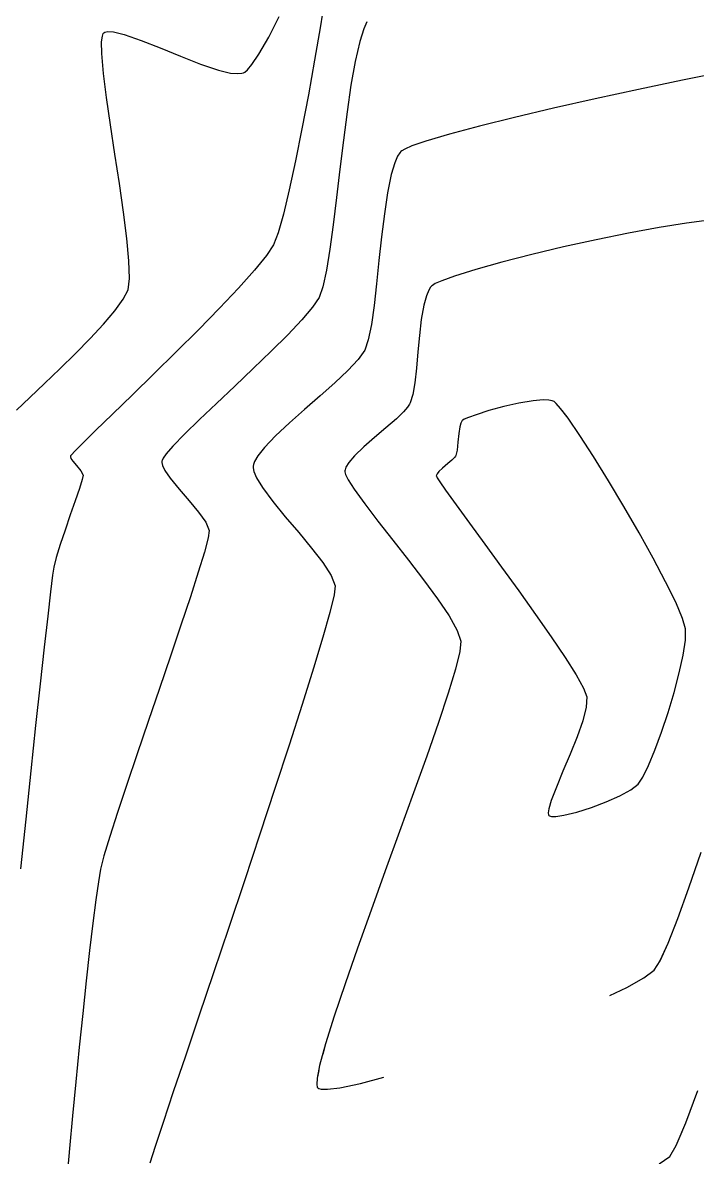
# Model space of a CAD drawing. Header units: metres. Extents: x 708868 to 711043, y 5411316 to 5413138.
# Drawn here: x 710386.3 to 710432.7, y 5412452.7 to 5412530.9 of the extents above; entities that cross this region are included whole.
import ezdxf

# ---------------------------------------------------------------- set-up
doc = ezdxf.new("R2010")
doc.units = ezdxf.units.M
for name, color, linetype in [('Rionegro 2010_Contours', 7, 'Continuous'), ('Rionegro 2014_Contours', 7, 'Continuous'), ('Rionegro 2018_Contours', 7, 'Continuous')]:
    doc.layers.add(name, color=color, linetype=linetype)

msp = doc.modelspace()

# ---------------------------------------------------------------- linework, layer by layer
at = {"layer": 'Rionegro 2010_Contours'}
for points in [[(710407.134, 5412532.882, 244), (710406.774, 5412530.648, 244), (710406.373, 5412528.293, 244), (710405.945, 5412525.901, 244), (710405.503, 5412523.558, 244), (710405.06, 5412521.349, 244), (710404.63, 5412519.361, 244), (710404.226, 5412517.679, 244), (710403.862, 5412516.387, 244), (710403.551, 5412515.573, 244), (710403.058, 5412514.83, 244), (710402.228, 5412513.816, 244), (710401.125, 5412512.59, 244), (710399.815, 5412511.206, 244), (710398.364, 5412509.721, 244), (710396.837, 5412508.193, 244), (710395.3, 5412506.677, 244), (710393.819, 5412505.229, 244), (710392.459, 5412503.907, 244), (710391.286, 5412502.767, 244), (710390.365, 5412501.865, 244), (710389.855, 5412501.352, 244), (710389.626, 5412501.109, 244), (710389.554, 5412501.021, 244), (710389.544, 5412501, 244), (710389.547, 5412500.957, 244), (710389.588, 5412500.852, 244), (710389.717, 5412500.66, 244), (710389.961, 5412500.367, 244), (710390.269, 5412499.998, 244), (710390.429, 5412499.703, 244), (710390.367, 5412499.4, 244), (710390.173, 5412498.784, 244), (710389.885, 5412497.94, 244), (710389.542, 5412496.957, 244), (710389.184, 5412495.921, 244), (710388.847, 5412494.919, 244), (710388.572, 5412494.038, 244), (710388.397, 5412493.365, 244), (710388.317, 5412492.816, 244), (710388.176, 5412491.67, 244), (710387.982, 5412489.993, 244), (710387.742, 5412487.852, 244), (710387.464, 5412485.317, 244), (710387.154, 5412482.453, 244), (710386.82, 5412479.329, 244), (710386.469, 5412476.011, 244), (710386.109, 5412472.569, 244)], [(710385.844, 5412504.169, 244), (710386.752, 5412505.042, 244), (710387.763, 5412506.007, 244), (710388.826, 5412507.029, 244), (710389.892, 5412508.075, 244), (710390.911, 5412509.111, 244), (710391.834, 5412510.103, 244), (710392.61, 5412511.016, 244), (710393.19, 5412511.817, 244), (710393.523, 5412512.472, 244), (710393.623, 5412513.244, 244), (710393.584, 5412514.455, 244), (710393.435, 5412516.011, 244), (710393.204, 5412517.82, 244), (710392.921, 5412519.786, 244), (710392.613, 5412521.819, 244), (710392.31, 5412523.823, 244), (710392.039, 5412525.707, 244), (710391.83, 5412527.376, 244), (710391.711, 5412528.739, 244), (710391.699, 5412529.545, 244), (710391.749, 5412529.952, 244), (710391.813, 5412530.119, 244), (710391.855, 5412530.168, 244), (710391.925, 5412530.212, 244), (710392.118, 5412530.258, 244), (710392.527, 5412530.234, 244), (710393.263, 5412530.055, 244), (710394.417, 5412529.653, 244), (710395.742, 5412529.127, 244), (710397.137, 5412528.556, 244), (710398.506, 5412528.021, 244), (710399.749, 5412527.601, 244), (710400.588, 5412527.401, 244), (710401.093, 5412527.358, 244), (710401.359, 5412527.389, 244), (710401.468, 5412527.424, 244), (710401.554, 5412527.469, 244), (710401.741, 5412527.62, 244), (710402.058, 5412527.986, 244), (710402.539, 5412528.699, 244), (710403.211, 5412529.882, 244), (710403.934, 5412531.295, 244)], [(710423.857, 5412525.208, 246), (710422.837, 5412524.978, 246), (710420.155, 5412524.347, 246), (710417.741, 5412523.749, 246), (710415.674, 5412523.199, 246), (710414.029, 5412522.712, 246), (710413.069, 5412522.378, 246), (710412.583, 5412522.166, 246), (710412.38, 5412522.044, 246), (710412.316, 5412521.99, 246), (710412.239, 5412521.9, 246), (710412.093, 5412521.671, 246), (710411.891, 5412521.212, 246), (710411.653, 5412520.41, 246), (710411.397, 5412519.158, 246), (710411.178, 5412517.702, 246), (710410.985, 5412516.119, 246), (710410.809, 5412514.487, 246), (710410.64, 5412512.884, 246), (710410.468, 5412511.388, 246), (710410.282, 5412510.075, 246), (710410.072, 5412509.024, 246), (710409.828, 5412508.313, 246), (710409.382, 5412507.674, 246), (710408.671, 5412506.912, 246), (710407.769, 5412506.061, 246), (710406.747, 5412505.154, 246), (710405.678, 5412504.221, 246), (710404.634, 5412503.296, 246), (710403.686, 5412502.412, 246), (710402.909, 5412501.6, 246), (710402.457, 5412501.025, 246), (710402.242, 5412500.648, 246), (710402.167, 5412500.426, 246), (710402.151, 5412500.325, 246), (710402.15, 5412500.212, 246), (710402.195, 5412499.959, 246), (710402.371, 5412499.521, 246), (710402.775, 5412498.842, 246), (710403.49, 5412497.877, 246), (710404.353, 5412496.828, 246), (710405.277, 5412495.747, 246), (710406.17, 5412494.68, 246), (710406.945, 5412493.679, 246), (710407.512, 5412492.792, 246), (710407.781, 5412492.069, 246), (710407.709, 5412491.444, 246), (710407.42, 5412490.241, 246), (710406.939, 5412488.533, 246), (710406.294, 5412486.392, 246), (710405.512, 5412483.892, 246), (710404.618, 5412481.106, 246), (710403.639, 5412478.105, 246), (710402.602, 5412474.962, 246), (710401.533, 5412471.751, 246), (710400.458, 5412468.544, 246), (710399.405, 5412465.413, 246), (710398.4, 5412462.431, 246), (710397.468, 5412459.672, 246), (710396.638, 5412457.207, 246), (710395.935, 5412455.11, 246), (710395.385, 5412453.453, 246), (710395.016, 5412452.309, 246)], [(710433.56, 5412517.261, 247), (710431.984, 5412517.07, 247), (710430.101, 5412516.768, 247), (710428.002, 5412516.378, 247), (710425.779, 5412515.921, 247), (710423.524, 5412515.419, 247), (710421.328, 5412514.896, 247), (710419.282, 5412514.372, 247), (710417.478, 5412513.871, 247), (710416.007, 5412513.414, 247), (710415.131, 5412513.095, 247), (710414.681, 5412512.891, 247), (710414.49, 5412512.774, 247), (710414.429, 5412512.722, 247), (710414.361, 5412512.643, 247), (710414.236, 5412512.446, 247), (710414.072, 5412512.063, 247), (710413.894, 5412511.413, 247), (710413.724, 5412510.431, 247), (710413.595, 5412509.33, 247), (710413.491, 5412508.186, 247), (710413.393, 5412507.074, 247), (710413.285, 5412506.07, 247), (710413.149, 5412505.247, 247), (710412.967, 5412504.683, 247), (710412.914, 5412504.588, 247), (710412.775, 5412504.388, 247), (710412.493, 5412504.061, 247), (710412.009, 5412503.587, 247), (710411.287, 5412502.951, 247), (710410.509, 5412502.292, 247), (710409.757, 5412501.64, 247), (710409.11, 5412501.02, 247), (710408.723, 5412500.566, 247), (710408.535, 5412500.259, 247), (710408.468, 5412500.074, 247), (710408.454, 5412499.988, 247), (710408.457, 5412499.92, 247), (710408.507, 5412499.742, 247), (710408.685, 5412499.38, 247), (710409.091, 5412498.738, 247), (710409.822, 5412497.724, 247), (710410.736, 5412496.531, 247), (710411.764, 5412495.22, 247), (710412.837, 5412493.85, 247), (710413.886, 5412492.484, 247), (710414.841, 5412491.18, 247), (710415.634, 5412490, 247), (710416.196, 5412489.004, 247), (710416.458, 5412488.252, 247), (710416.388, 5412487.551, 247), (710416.082, 5412486.333, 247), (710415.575, 5412484.675, 247), (710414.901, 5412482.653, 247), (710414.095, 5412480.342, 247), (710413.194, 5412477.818, 247), (710412.23, 5412475.156, 247), (710411.241, 5412472.433, 247), (710410.261, 5412469.723, 247), (710409.324, 5412467.103, 247), (710408.467, 5412464.648, 247), (710407.724, 5412462.433, 247), (710407.13, 5412460.535, 247), (710406.934, 5412459.812, 247)], [(710416.498, 5412497.144, 248), (710417.039, 5412496.401, 248), (710418.102, 5412494.946, 248), (710419.252, 5412493.368, 248), (710420.435, 5412491.732, 248), (710421.595, 5412490.106, 248), (710422.677, 5412488.555, 248), (710423.627, 5412487.146, 248), (710424.39, 5412485.945, 248), (710424.91, 5412485.02, 248), (710425.134, 5412484.436, 248), (710425.093, 5412483.725, 248), (710424.846, 5412482.776, 248), (710424.455, 5412481.669, 248), (710423.981, 5412480.487, 248), (710423.485, 5412479.308, 248), (710423.029, 5412478.216, 248), (710422.674, 5412477.29, 248), (710422.504, 5412476.723, 248), (710422.464, 5412476.427, 248), (710422.486, 5412476.301, 248), (710422.513, 5412476.261, 248), (710422.557, 5412476.229, 248), (710422.692, 5412476.189, 248), (710422.994, 5412476.183, 248), (710423.555, 5412476.265, 248), (710424.44, 5412476.486, 248), (710425.439, 5412476.808, 248), (710426.457, 5412477.196, 248), (710427.398, 5412477.616, 248), (710428.167, 5412478.033, 248), (710428.669, 5412478.412, 248), (710428.984, 5412478.883, 248), (710429.374, 5412479.687, 248), (710429.813, 5412480.749, 248), (710430.272, 5412481.995, 248), (710430.725, 5412483.349, 248), (710431.144, 5412484.735, 248), (710431.501, 5412486.08, 248), (710431.771, 5412487.307, 248), (710431.924, 5412488.342, 248), (710431.934, 5412489.11, 248), (710431.726, 5412489.836, 248), (710431.25, 5412490.944, 248), (710430.559, 5412492.352, 248), (710429.7, 5412493.976, 248), (710428.724, 5412495.733, 248), (710427.682, 5412497.54, 248), (710426.623, 5412499.315, 248), (710425.596, 5412500.975, 248), (710424.652, 5412502.436, 248), (710423.841, 5412503.615, 248), (710423.432, 5412504.154, 248)], [(710426.723, 5412463.862, 247), (710427.888, 5412464.415, 247), (710429.058, 5412465.062, 247), (710429.757, 5412465.588, 247), (710430.172, 5412466.243, 247), (710430.724, 5412467.455, 247), (710431.393, 5412469.154, 247), (710432.16, 5412471.27, 247), (710433.004, 5412473.734, 247)], [(710406.654, 5412458.687, 247), (710406.55, 5412458.157, 247), (710406.524, 5412457.723, 247), (710406.56, 5412457.548, 247), (710406.595, 5412457.496, 247), (710406.653, 5412457.455, 247), (710406.836, 5412457.403, 247), (710407.093, 5412457.398, 247)], [(710431.491, 5412454.004, 246), (710431.941, 5412455.072, 246), (710432.773, 5412457.311, 246)]]:
    msp.add_polyline3d(points, dxfattribs=at)
at = {"layer": 'Rionegro 2014_Contours'}
for points in [[(710407.134, 5412532.882, 244), (710406.774, 5412530.648, 244), (710406.373, 5412528.293, 244), (710405.945, 5412525.901, 244), (710405.503, 5412523.558, 244), (710405.06, 5412521.349, 244), (710404.63, 5412519.361, 244), (710404.226, 5412517.679, 244), (710403.862, 5412516.387, 244), (710403.551, 5412515.573, 244), (710403.058, 5412514.83, 244), (710402.228, 5412513.816, 244), (710401.125, 5412512.59, 244), (710399.815, 5412511.206, 244), (710398.364, 5412509.721, 244), (710396.837, 5412508.193, 244), (710395.3, 5412506.677, 244), (710393.819, 5412505.229, 244), (710392.459, 5412503.907, 244), (710391.286, 5412502.767, 244), (710390.365, 5412501.865, 244), (710389.855, 5412501.352, 244), (710389.626, 5412501.109, 244), (710389.554, 5412501.021, 244), (710389.544, 5412501, 244), (710389.547, 5412500.957, 244), (710389.588, 5412500.852, 244), (710389.717, 5412500.66, 244), (710389.961, 5412500.367, 244), (710390.269, 5412499.998, 244), (710390.429, 5412499.703, 244), (710390.367, 5412499.4, 244), (710390.173, 5412498.784, 244), (710389.885, 5412497.94, 244), (710389.542, 5412496.957, 244), (710389.184, 5412495.921, 244), (710388.847, 5412494.919, 244), (710388.572, 5412494.038, 244), (710388.397, 5412493.365, 244), (710388.317, 5412492.816, 244), (710388.176, 5412491.67, 244), (710387.982, 5412489.993, 244), (710387.742, 5412487.852, 244), (710387.464, 5412485.317, 244), (710387.154, 5412482.453, 244), (710386.82, 5412479.329, 244), (710386.469, 5412476.011, 244), (710386.109, 5412472.569, 244)], [(710385.844, 5412504.169, 244), (710386.752, 5412505.042, 244), (710387.763, 5412506.007, 244), (710388.826, 5412507.029, 244), (710389.892, 5412508.075, 244), (710390.911, 5412509.111, 244), (710391.834, 5412510.103, 244), (710392.61, 5412511.016, 244), (710393.19, 5412511.817, 244), (710393.523, 5412512.472, 244), (710393.623, 5412513.244, 244), (710393.584, 5412514.455, 244), (710393.435, 5412516.011, 244), (710393.204, 5412517.82, 244), (710392.921, 5412519.786, 244), (710392.613, 5412521.819, 244), (710392.31, 5412523.823, 244), (710392.039, 5412525.707, 244), (710391.83, 5412527.376, 244), (710391.711, 5412528.739, 244), (710391.699, 5412529.545, 244), (710391.749, 5412529.952, 244), (710391.813, 5412530.119, 244), (710391.855, 5412530.168, 244), (710391.925, 5412530.212, 244), (710392.118, 5412530.258, 244), (710392.527, 5412530.234, 244), (710393.263, 5412530.055, 244), (710394.417, 5412529.653, 244), (710395.742, 5412529.127, 244), (710397.137, 5412528.556, 244), (710398.506, 5412528.021, 244), (710399.749, 5412527.601, 244), (710400.588, 5412527.401, 244), (710401.093, 5412527.358, 244), (710401.359, 5412527.389, 244), (710401.468, 5412527.424, 244), (710401.554, 5412527.469, 244), (710401.741, 5412527.62, 244), (710402.058, 5412527.986, 244), (710402.539, 5412528.699, 244), (710403.211, 5412529.882, 244), (710403.934, 5412531.295, 244)], [(710409.973, 5412530.929, 245), (710409.756, 5412530.444, 245), (710409.484, 5412529.579, 245), (710409.169, 5412528.2, 245), (710408.88, 5412526.559, 245), (710408.611, 5412524.727, 245), (710408.358, 5412522.778, 245), (710408.118, 5412520.784, 245), (710407.885, 5412518.817, 245), (710407.655, 5412516.951, 245), (710407.425, 5412515.258, 245), (710407.191, 5412513.811, 245), (710406.947, 5412512.681, 245), (710406.689, 5412511.943, 245), (710406.236, 5412511.268, 245), (710405.493, 5412510.396, 245), (710404.522, 5412509.372, 245), (710403.386, 5412508.24, 245), (710402.147, 5412507.045, 245), (710400.868, 5412505.832, 245), (710399.612, 5412504.645, 245), (710398.44, 5412503.529, 245), (710397.415, 5412502.528, 245), (710396.6, 5412501.687, 245), (710396.14, 5412501.159, 245), (710395.929, 5412500.863, 245), (710395.859, 5412500.718, 245), (710395.847, 5412500.663, 245), (710395.848, 5412500.574, 245), (710395.894, 5412500.373, 245), (710396.06, 5412500.023, 245), (710396.428, 5412499.481, 245), (710397.043, 5412498.725, 245), (710397.727, 5412497.933, 245), (710398.372, 5412497.158, 245), (710398.868, 5412496.458, 245), (710399.105, 5412495.886, 245), (710399.036, 5412495.381, 245), (710398.778, 5412494.403, 245), (710398.36, 5412493.026, 245), (710397.812, 5412491.324, 245), (710397.163, 5412489.369, 245), (710396.442, 5412487.236, 245), (710395.679, 5412484.998, 245), (710394.903, 5412482.728, 245), (710394.143, 5412480.5, 245), (710393.43, 5412478.388, 245), (710392.792, 5412476.463, 245), (710392.259, 5412474.801, 245), (710391.86, 5412473.475, 245), (710391.625, 5412472.557, 245), (710391.474, 5412471.695, 245), (710391.294, 5412470.434, 245), (710391.091, 5412468.834, 245), (710390.87, 5412466.958, 245), (710390.636, 5412464.867, 245), (710390.396, 5412462.622, 245), (710390.155, 5412460.284, 245), (710389.92, 5412457.914, 245), (710389.694, 5412455.573, 245), (710389.486, 5412453.323, 245), (710389.299, 5412451.225, 245)], [(710434.711, 5412527.517, 246), (710431.725, 5412526.911, 246), (710428.699, 5412526.275, 246), (710425.71, 5412525.626, 246), (710422.837, 5412524.978, 246), (710420.155, 5412524.347, 246), (710417.741, 5412523.749, 246), (710415.674, 5412523.199, 246), (710414.029, 5412522.712, 246), (710413.069, 5412522.378, 246), (710412.583, 5412522.166, 246), (710412.38, 5412522.044, 246), (710412.316, 5412521.99, 246), (710412.239, 5412521.9, 246), (710412.093, 5412521.671, 246), (710411.891, 5412521.212, 246), (710411.653, 5412520.41, 246), (710411.397, 5412519.158, 246), (710411.178, 5412517.702, 246), (710410.985, 5412516.119, 246), (710410.809, 5412514.487, 246), (710410.64, 5412512.884, 246), (710410.468, 5412511.388, 246), (710410.282, 5412510.075, 246), (710410.072, 5412509.024, 246), (710409.828, 5412508.313, 246), (710409.382, 5412507.674, 246), (710408.671, 5412506.912, 246), (710407.769, 5412506.061, 246), (710406.747, 5412505.154, 246), (710405.678, 5412504.221, 246), (710404.634, 5412503.296, 246), (710403.686, 5412502.412, 246), (710402.909, 5412501.6, 246), (710402.457, 5412501.025, 246), (710402.242, 5412500.648, 246), (710402.167, 5412500.426, 246), (710402.151, 5412500.325, 246), (710402.15, 5412500.212, 246), (710402.195, 5412499.959, 246), (710402.371, 5412499.521, 246), (710402.775, 5412498.842, 246), (710403.49, 5412497.877, 246), (710404.353, 5412496.828, 246), (710405.277, 5412495.747, 246), (710406.17, 5412494.68, 246), (710406.945, 5412493.679, 246), (710407.512, 5412492.792, 246), (710407.781, 5412492.069, 246), (710407.709, 5412491.444, 246), (710407.42, 5412490.241, 246), (710406.939, 5412488.533, 246), (710406.294, 5412486.392, 246), (710405.512, 5412483.892, 246), (710404.618, 5412481.106, 246), (710403.639, 5412478.105, 246), (710402.602, 5412474.962, 246), (710401.533, 5412471.751, 246), (710400.458, 5412468.544, 246), (710399.405, 5412465.413, 246), (710398.4, 5412462.431, 246), (710397.468, 5412459.672, 246), (710396.638, 5412457.207, 246), (710395.935, 5412455.11, 246), (710395.385, 5412453.453, 246), (710395.016, 5412452.309, 246)], [(710433.56, 5412517.261, 247), (710431.984, 5412517.07, 247), (710430.101, 5412516.768, 247), (710428.002, 5412516.378, 247), (710425.779, 5412515.921, 247), (710423.524, 5412515.419, 247), (710421.328, 5412514.896, 247), (710419.282, 5412514.372, 247), (710417.478, 5412513.871, 247), (710416.007, 5412513.414, 247), (710415.131, 5412513.095, 247), (710414.681, 5412512.891, 247), (710414.49, 5412512.774, 247), (710414.429, 5412512.722, 247), (710414.361, 5412512.643, 247), (710414.236, 5412512.446, 247), (710414.072, 5412512.063, 247), (710413.894, 5412511.413, 247), (710413.724, 5412510.431, 247), (710413.595, 5412509.33, 247), (710413.491, 5412508.186, 247), (710413.393, 5412507.074, 247), (710413.285, 5412506.07, 247), (710413.149, 5412505.247, 247), (710412.967, 5412504.683, 247), (710412.914, 5412504.588, 247), (710412.775, 5412504.388, 247), (710412.493, 5412504.061, 247), (710412.009, 5412503.587, 247), (710411.287, 5412502.951, 247), (710410.509, 5412502.292, 247), (710409.757, 5412501.64, 247), (710409.11, 5412501.02, 247), (710408.723, 5412500.566, 247), (710408.535, 5412500.259, 247), (710408.468, 5412500.074, 247), (710408.454, 5412499.988, 247), (710408.457, 5412499.92, 247), (710408.507, 5412499.742, 247), (710408.685, 5412499.38, 247), (710409.091, 5412498.738, 247), (710409.822, 5412497.724, 247), (710410.736, 5412496.531, 247), (710411.764, 5412495.22, 247), (710412.837, 5412493.85, 247), (710413.886, 5412492.484, 247), (710414.841, 5412491.18, 247), (710415.634, 5412490, 247), (710416.196, 5412489.004, 247), (710416.458, 5412488.252, 247), (710416.388, 5412487.551, 247), (710416.082, 5412486.333, 247), (710415.575, 5412484.675, 247), (710414.901, 5412482.653, 247), (710414.095, 5412480.342, 247), (710413.194, 5412477.818, 247), (710412.23, 5412475.156, 247), (710411.241, 5412472.433, 247), (710410.261, 5412469.723, 247), (710409.324, 5412467.103, 247), (710408.467, 5412464.648, 247), (710407.724, 5412462.433, 247), (710407.13, 5412460.535, 247), (710406.721, 5412459.029, 247), (710406.55, 5412458.157, 247), (710406.524, 5412457.723, 247), (710406.56, 5412457.548, 247), (710406.595, 5412457.496, 247), (710406.653, 5412457.455, 247), (710406.836, 5412457.403, 247), (710407.269, 5412457.394, 247), (710408.113, 5412457.499, 247), (710409.54, 5412457.802, 247), (710411.138, 5412458.222, 247)], [(710416.106, 5412501.053, 248), (710416.079, 5412501.007, 248), (710416.001, 5412500.907, 248), (710415.836, 5412500.74, 248), (710415.558, 5412500.496, 248), (710415.19, 5412500.182, 248), (710414.94, 5412499.944, 248), (710414.812, 5412499.785, 248), (710414.766, 5412499.692, 248), (710414.758, 5412499.65, 248), (710414.764, 5412499.626, 248), (710414.817, 5412499.524, 248), (710414.995, 5412499.248, 248), (710415.395, 5412498.672, 248), (710416.119, 5412497.665, 248), (710417.039, 5412496.401, 248), (710418.102, 5412494.946, 248), (710419.252, 5412493.368, 248), (710420.435, 5412491.732, 248), (710421.595, 5412490.106, 248), (710422.677, 5412488.555, 248), (710423.627, 5412487.146, 248), (710424.39, 5412485.945, 248), (710424.91, 5412485.02, 248), (710425.134, 5412484.436, 248), (710425.093, 5412483.725, 248), (710424.846, 5412482.776, 248), (710424.455, 5412481.669, 248), (710423.981, 5412480.487, 248), (710423.485, 5412479.308, 248), (710423.029, 5412478.216, 248), (710422.674, 5412477.29, 248), (710422.504, 5412476.723, 248), (710422.464, 5412476.427, 248), (710422.486, 5412476.301, 248), (710422.513, 5412476.261, 248), (710422.557, 5412476.229, 248), (710422.692, 5412476.189, 248), (710422.994, 5412476.183, 248), (710423.555, 5412476.265, 248), (710424.44, 5412476.486, 248), (710425.439, 5412476.808, 248), (710426.457, 5412477.196, 248), (710427.398, 5412477.616, 248), (710428.167, 5412478.033, 248), (710428.669, 5412478.412, 248), (710428.984, 5412478.883, 248), (710429.374, 5412479.687, 248), (710429.813, 5412480.749, 248), (710430.272, 5412481.995, 248), (710430.725, 5412483.349, 248), (710431.144, 5412484.735, 248), (710431.501, 5412486.08, 248), (710431.771, 5412487.307, 248), (710431.924, 5412488.342, 248), (710431.934, 5412489.11, 248), (710431.726, 5412489.836, 248), (710431.25, 5412490.944, 248), (710430.559, 5412492.352, 248), (710429.7, 5412493.976, 248), (710428.724, 5412495.733, 248), (710427.682, 5412497.54, 248), (710426.623, 5412499.315, 248), (710425.596, 5412500.975, 248), (710424.652, 5412502.436, 248), (710423.841, 5412503.615, 248), (710423.321, 5412504.3, 248), (710423.023, 5412504.636, 248), (710422.874, 5412504.764, 248), (710422.815, 5412504.798, 248), (710422.729, 5412504.83, 248), (710422.517, 5412504.871, 248), (710422.11, 5412504.887, 248), (710421.435, 5412504.83, 248), (710420.45, 5412504.663, 248), (710419.401, 5412504.422, 248), (710418.387, 5412504.145, 248), (710417.507, 5412503.866, 248), (710416.965, 5412503.668, 248), (710416.687, 5412503.545, 248), (710416.575, 5412503.481, 248), (710416.543, 5412503.454, 248), (710416.507, 5412503.409, 248), (710416.445, 5412503.283, 248), (710416.374, 5412503.02, 248), (710416.308, 5412502.575, 248), (710416.251, 5412501.964, 248), (710416.193, 5412501.413, 248), (710416.106, 5412501.053, 248)], [(710430.187, 5412466.276, 247), (710430.724, 5412467.455, 247), (710431.393, 5412469.154, 247), (710432.16, 5412471.27, 247), (710433.004, 5412473.734, 247)], [(710430.119, 5412452.246, 246), (710430.845, 5412452.764, 246), (710431.29, 5412453.529, 246), (710431.941, 5412455.072, 246), (710432.773, 5412457.311, 246)]]:
    msp.add_polyline3d(points, dxfattribs=at)
at = {"layer": 'Rionegro 2018_Contours'}
for points in [[(710407.134, 5412532.882, 244), (710406.774, 5412530.648, 244), (710406.373, 5412528.293, 244), (710405.945, 5412525.901, 244), (710405.503, 5412523.558, 244), (710405.06, 5412521.349, 244), (710404.63, 5412519.361, 244), (710404.226, 5412517.679, 244), (710403.862, 5412516.387, 244), (710403.551, 5412515.573, 244), (710403.058, 5412514.83, 244), (710402.228, 5412513.816, 244), (710401.125, 5412512.59, 244), (710399.815, 5412511.206, 244), (710398.364, 5412509.721, 244), (710396.837, 5412508.193, 244), (710395.3, 5412506.677, 244), (710393.819, 5412505.229, 244), (710392.459, 5412503.907, 244), (710391.286, 5412502.767, 244), (710390.365, 5412501.865, 244), (710389.855, 5412501.352, 244), (710389.626, 5412501.109, 244), (710389.554, 5412501.021, 244), (710389.544, 5412501, 244), (710389.547, 5412500.957, 244), (710389.588, 5412500.852, 244), (710389.717, 5412500.66, 244), (710389.961, 5412500.367, 244), (710390.269, 5412499.998, 244), (710390.429, 5412499.703, 244), (710390.367, 5412499.4, 244), (710390.173, 5412498.784, 244), (710389.885, 5412497.94, 244), (710389.542, 5412496.957, 244), (710389.184, 5412495.921, 244), (710388.847, 5412494.919, 244), (710388.572, 5412494.038, 244), (710388.397, 5412493.365, 244), (710388.317, 5412492.816, 244), (710388.176, 5412491.67, 244), (710387.982, 5412489.993, 244), (710387.742, 5412487.852, 244), (710387.464, 5412485.317, 244), (710387.154, 5412482.453, 244), (710386.82, 5412479.329, 244), (710386.469, 5412476.011, 244), (710386.109, 5412472.569, 244)], [(710385.844, 5412504.169, 244), (710386.752, 5412505.042, 244), (710387.763, 5412506.007, 244), (710388.826, 5412507.029, 244), (710389.892, 5412508.075, 244), (710390.911, 5412509.111, 244), (710391.834, 5412510.103, 244), (710392.61, 5412511.016, 244), (710393.19, 5412511.817, 244), (710393.523, 5412512.472, 244), (710393.623, 5412513.244, 244), (710393.584, 5412514.455, 244), (710393.435, 5412516.011, 244), (710393.204, 5412517.82, 244), (710392.921, 5412519.786, 244), (710392.613, 5412521.819, 244), (710392.31, 5412523.823, 244), (710392.039, 5412525.707, 244), (710391.83, 5412527.376, 244), (710391.711, 5412528.739, 244), (710391.699, 5412529.545, 244), (710391.749, 5412529.952, 244), (710391.813, 5412530.119, 244), (710391.855, 5412530.168, 244), (710391.925, 5412530.212, 244), (710392.118, 5412530.258, 244), (710392.527, 5412530.234, 244), (710393.263, 5412530.055, 244), (710394.417, 5412529.653, 244), (710395.742, 5412529.127, 244), (710397.137, 5412528.556, 244), (710398.506, 5412528.021, 244), (710399.749, 5412527.601, 244), (710400.588, 5412527.401, 244), (710401.093, 5412527.358, 244), (710401.359, 5412527.389, 244), (710401.468, 5412527.424, 244), (710401.554, 5412527.469, 244), (710401.741, 5412527.62, 244), (710402.058, 5412527.986, 244), (710402.539, 5412528.699, 244), (710403.211, 5412529.882, 244), (710403.934, 5412531.295, 244)], [(710409.973, 5412530.929, 245), (710409.756, 5412530.444, 245), (710409.484, 5412529.579, 245), (710409.169, 5412528.2, 245), (710408.88, 5412526.559, 245), (710408.611, 5412524.727, 245), (710408.358, 5412522.778, 245), (710408.118, 5412520.784, 245), (710407.885, 5412518.817, 245), (710407.655, 5412516.951, 245), (710407.425, 5412515.258, 245), (710407.191, 5412513.811, 245), (710406.947, 5412512.681, 245), (710406.689, 5412511.943, 245), (710406.236, 5412511.268, 245), (710405.493, 5412510.396, 245), (710404.522, 5412509.372, 245), (710403.386, 5412508.24, 245), (710402.147, 5412507.045, 245), (710400.868, 5412505.832, 245), (710399.612, 5412504.645, 245), (710398.44, 5412503.529, 245), (710397.415, 5412502.528, 245), (710396.6, 5412501.687, 245), (710396.14, 5412501.159, 245), (710395.929, 5412500.863, 245), (710395.859, 5412500.718, 245), (710395.847, 5412500.663, 245), (710395.848, 5412500.574, 245), (710395.894, 5412500.373, 245), (710396.06, 5412500.023, 245), (710396.428, 5412499.481, 245), (710397.043, 5412498.725, 245), (710397.727, 5412497.933, 245), (710398.372, 5412497.158, 245), (710398.868, 5412496.458, 245), (710399.105, 5412495.886, 245), (710399.036, 5412495.381, 245), (710398.778, 5412494.403, 245), (710398.36, 5412493.026, 245), (710397.812, 5412491.324, 245), (710397.163, 5412489.369, 245), (710396.442, 5412487.236, 245), (710395.679, 5412484.998, 245), (710394.903, 5412482.728, 245), (710394.143, 5412480.5, 245), (710393.43, 5412478.388, 245), (710392.792, 5412476.463, 245), (710392.259, 5412474.801, 245), (710391.86, 5412473.475, 245), (710391.625, 5412472.557, 245), (710391.474, 5412471.695, 245), (710391.294, 5412470.434, 245), (710391.091, 5412468.834, 245), (710390.87, 5412466.958, 245), (710390.636, 5412464.867, 245), (710390.396, 5412462.622, 245), (710390.155, 5412460.284, 245), (710389.92, 5412457.914, 245), (710389.694, 5412455.573, 245), (710389.486, 5412453.323, 245), (710389.299, 5412451.225, 245)], [(710434.711, 5412527.517, 246), (710431.725, 5412526.911, 246), (710428.699, 5412526.275, 246), (710425.71, 5412525.626, 246), (710422.837, 5412524.978, 246), (710420.155, 5412524.347, 246), (710417.741, 5412523.749, 246), (710415.674, 5412523.199, 246), (710414.029, 5412522.712, 246), (710413.069, 5412522.378, 246), (710412.583, 5412522.166, 246), (710412.38, 5412522.044, 246), (710412.316, 5412521.99, 246), (710412.239, 5412521.9, 246), (710412.093, 5412521.671, 246), (710411.891, 5412521.212, 246), (710411.653, 5412520.41, 246), (710411.397, 5412519.158, 246), (710411.178, 5412517.702, 246), (710410.985, 5412516.119, 246), (710410.809, 5412514.487, 246), (710410.64, 5412512.884, 246), (710410.468, 5412511.388, 246), (710410.282, 5412510.075, 246), (710410.072, 5412509.024, 246), (710409.828, 5412508.313, 246), (710409.382, 5412507.674, 246), (710408.671, 5412506.912, 246), (710407.769, 5412506.061, 246), (710406.747, 5412505.154, 246), (710405.678, 5412504.221, 246), (710404.634, 5412503.296, 246), (710403.686, 5412502.412, 246), (710402.909, 5412501.6, 246), (710402.457, 5412501.025, 246), (710402.242, 5412500.648, 246), (710402.167, 5412500.426, 246), (710402.151, 5412500.325, 246), (710402.15, 5412500.212, 246), (710402.195, 5412499.959, 246), (710402.371, 5412499.521, 246), (710402.775, 5412498.842, 246), (710403.49, 5412497.877, 246), (710404.353, 5412496.828, 246), (710405.277, 5412495.747, 246), (710406.17, 5412494.68, 246), (710406.945, 5412493.679, 246), (710407.512, 5412492.792, 246), (710407.781, 5412492.069, 246), (710407.709, 5412491.444, 246), (710407.42, 5412490.241, 246), (710406.939, 5412488.533, 246), (710406.294, 5412486.392, 246), (710405.512, 5412483.892, 246), (710404.618, 5412481.106, 246), (710403.639, 5412478.105, 246), (710402.602, 5412474.962, 246), (710401.533, 5412471.751, 246), (710400.458, 5412468.544, 246), (710399.405, 5412465.413, 246), (710398.4, 5412462.431, 246), (710397.468, 5412459.672, 246), (710396.638, 5412457.207, 246), (710395.935, 5412455.11, 246), (710395.385, 5412453.453, 246), (710395.016, 5412452.309, 246)], [(710433.56, 5412517.261, 247), (710431.984, 5412517.07, 247), (710430.101, 5412516.768, 247), (710428.002, 5412516.378, 247), (710425.779, 5412515.921, 247), (710423.524, 5412515.419, 247), (710421.328, 5412514.896, 247), (710419.282, 5412514.372, 247), (710417.478, 5412513.871, 247), (710416.007, 5412513.414, 247), (710415.131, 5412513.095, 247), (710414.681, 5412512.891, 247), (710414.49, 5412512.774, 247), (710414.429, 5412512.722, 247), (710414.361, 5412512.643, 247), (710414.236, 5412512.446, 247), (710414.072, 5412512.063, 247), (710413.894, 5412511.413, 247), (710413.724, 5412510.431, 247), (710413.595, 5412509.33, 247), (710413.491, 5412508.186, 247), (710413.393, 5412507.074, 247), (710413.285, 5412506.07, 247), (710413.149, 5412505.247, 247), (710412.967, 5412504.683, 247), (710412.914, 5412504.588, 247), (710412.775, 5412504.388, 247), (710412.493, 5412504.061, 247), (710412.009, 5412503.587, 247), (710411.287, 5412502.951, 247), (710410.509, 5412502.292, 247), (710409.757, 5412501.64, 247), (710409.11, 5412501.02, 247), (710408.723, 5412500.566, 247), (710408.535, 5412500.259, 247), (710408.468, 5412500.074, 247), (710408.454, 5412499.988, 247), (710408.457, 5412499.92, 247), (710408.507, 5412499.742, 247), (710408.685, 5412499.38, 247), (710409.091, 5412498.738, 247), (710409.822, 5412497.724, 247), (710410.736, 5412496.531, 247), (710411.764, 5412495.22, 247), (710412.837, 5412493.85, 247), (710413.886, 5412492.484, 247), (710414.841, 5412491.18, 247), (710415.634, 5412490, 247), (710416.196, 5412489.004, 247), (710416.458, 5412488.252, 247), (710416.388, 5412487.551, 247), (710416.082, 5412486.333, 247), (710415.575, 5412484.675, 247), (710414.901, 5412482.653, 247), (710414.095, 5412480.342, 247), (710413.194, 5412477.818, 247), (710412.23, 5412475.156, 247), (710411.241, 5412472.433, 247), (710410.261, 5412469.723, 247), (710409.324, 5412467.103, 247), (710408.467, 5412464.648, 247), (710407.724, 5412462.433, 247), (710407.13, 5412460.535, 247), (710406.721, 5412459.029, 247), (710406.55, 5412458.157, 247), (710406.524, 5412457.723, 247), (710406.56, 5412457.548, 247), (710406.595, 5412457.496, 247), (710406.653, 5412457.455, 247), (710406.836, 5412457.403, 247), (710407.269, 5412457.394, 247), (710408.113, 5412457.499, 247), (710409.54, 5412457.802, 247), (710411.138, 5412458.222, 247)], [(710416.106, 5412501.053, 248), (710416.079, 5412501.007, 248), (710416.001, 5412500.907, 248), (710415.836, 5412500.74, 248), (710415.558, 5412500.496, 248), (710415.19, 5412500.182, 248), (710414.94, 5412499.944, 248), (710414.812, 5412499.785, 248), (710414.766, 5412499.692, 248), (710414.758, 5412499.65, 248), (710414.764, 5412499.626, 248), (710414.817, 5412499.524, 248), (710414.995, 5412499.248, 248), (710415.395, 5412498.672, 248), (710416.119, 5412497.665, 248), (710417.039, 5412496.401, 248), (710418.102, 5412494.946, 248), (710419.252, 5412493.368, 248), (710420.435, 5412491.732, 248), (710421.595, 5412490.106, 248), (710422.677, 5412488.555, 248), (710423.627, 5412487.146, 248), (710424.39, 5412485.945, 248), (710424.91, 5412485.02, 248), (710425.134, 5412484.436, 248), (710425.093, 5412483.725, 248), (710424.846, 5412482.776, 248), (710424.455, 5412481.669, 248), (710423.981, 5412480.487, 248), (710423.485, 5412479.308, 248), (710423.029, 5412478.216, 248), (710422.674, 5412477.29, 248), (710422.504, 5412476.723, 248), (710422.464, 5412476.427, 248), (710422.486, 5412476.301, 248), (710422.513, 5412476.261, 248), (710422.557, 5412476.229, 248), (710422.692, 5412476.189, 248), (710422.994, 5412476.183, 248), (710423.555, 5412476.265, 248), (710424.44, 5412476.486, 248), (710425.439, 5412476.808, 248), (710426.457, 5412477.196, 248), (710427.398, 5412477.616, 248), (710428.167, 5412478.033, 248), (710428.669, 5412478.412, 248), (710428.984, 5412478.883, 248), (710429.374, 5412479.687, 248), (710429.813, 5412480.749, 248), (710430.272, 5412481.995, 248), (710430.725, 5412483.349, 248), (710431.144, 5412484.735, 248), (710431.501, 5412486.08, 248), (710431.771, 5412487.307, 248), (710431.924, 5412488.342, 248), (710431.934, 5412489.11, 248), (710431.726, 5412489.836, 248), (710431.25, 5412490.944, 248), (710430.559, 5412492.352, 248), (710429.7, 5412493.976, 248), (710428.724, 5412495.733, 248), (710427.682, 5412497.54, 248), (710426.623, 5412499.315, 248), (710425.596, 5412500.975, 248), (710424.652, 5412502.436, 248), (710423.841, 5412503.615, 248), (710423.321, 5412504.3, 248), (710423.023, 5412504.636, 248), (710422.874, 5412504.764, 248), (710422.815, 5412504.798, 248), (710422.729, 5412504.83, 248), (710422.517, 5412504.871, 248), (710422.11, 5412504.887, 248), (710421.435, 5412504.83, 248), (710420.45, 5412504.663, 248), (710419.401, 5412504.422, 248), (710418.387, 5412504.145, 248), (710417.507, 5412503.866, 248), (710416.965, 5412503.668, 248), (710416.687, 5412503.545, 248), (710416.575, 5412503.481, 248), (710416.543, 5412503.454, 248), (710416.507, 5412503.409, 248), (710416.445, 5412503.283, 248), (710416.374, 5412503.02, 248), (710416.308, 5412502.575, 248), (710416.251, 5412501.964, 248), (710416.193, 5412501.413, 248), (710416.106, 5412501.053, 248)], [(710430.187, 5412466.276, 247), (710430.724, 5412467.455, 247), (710431.393, 5412469.154, 247), (710432.16, 5412471.27, 247), (710433.004, 5412473.734, 247)], [(710430.119, 5412452.246, 246), (710430.845, 5412452.764, 246), (710431.29, 5412453.529, 246), (710431.941, 5412455.072, 246), (710432.773, 5412457.311, 246)]]:
    msp.add_polyline3d(points, dxfattribs=at)

doc.saveas('drawing.dxf')
